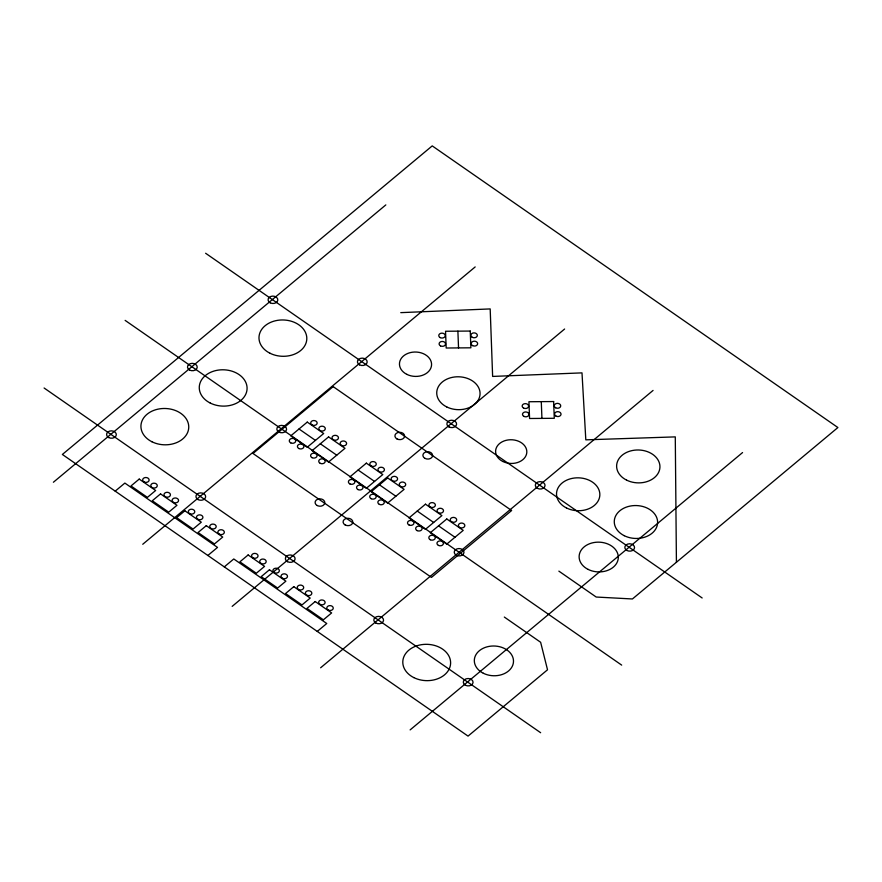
<?xml version="1.0" encoding="UTF-8"?>
<svg xmlns="http://www.w3.org/2000/svg" width="882" height="882" viewBox="0 0 882 882"><rect width="100%" height="100%" fill="white"/><g stroke="black" fill="none" stroke-linecap="round" stroke-linejoin="round"><path stroke-width="1.32" d="M53.394 482.245L385.831 204.9M115.2 491.142L124.869 483.082L217.523 547.413L207.854 555.473M142.741 544.271L475.178 266.926M224.293 566.883L233.785 558.967L326.748 623.508L317.266 631.424M232.175 606.364L564.612 329.019M320.629 667.773L653.066 390.428M410.13 729.899L742.567 452.565M400.77 312.647L490.183 308.921L492.63 376.427L581.999 372.877L585.813 439.842L675.281 436.888L676.417 562.264M205.616 253.255L702.16 597.974M558.868 571.128L596.199 597.037L632.427 598.966L837.9 427.538L432.224 145.894L62.368 454.462L468.044 736.106L547.524 669.791L540.633 642.272L504.317 617.058M299.009 428.983L315.436 440.383M320.32 443.778L336.748 455.189M358.125 470.018L374.552 481.429M379.436 484.813L395.864 496.224M417.23 511.053L433.657 522.464M438.541 525.859L454.969 537.259M125.134 320.387L621.678 665.116M44.1 388.003L540.644 732.722M541.283 401.641L541.934 418.399M457.89 331.158L458.541 347.916M139.213 479.091L130.977 485.971L147.404 497.371L155.651 490.491L139.213 479.091M160.535 493.887L152.288 500.767L168.716 512.166L176.962 505.298L160.535 493.887M333.153 386.625L252.991 453.491L431.474 577.401L511.626 510.524L333.153 386.625M184.867 510.788L176.62 517.657L193.059 529.068L201.294 522.188L184.867 510.788M307.256 422.103L290.762 435.862L307.19 447.262L323.683 433.514L307.256 422.103M206.289 525.65L198.042 532.53L214.469 543.94L222.716 537.061L206.289 525.65M328.567 436.899L312.074 450.658L328.501 462.058L344.994 448.31L328.567 436.899M248.129 554.965L239.893 561.845L256.32 573.256L264.567 566.376L248.129 554.965M366.361 463.149L349.878 476.897L366.306 488.308L382.788 474.549L366.361 463.149M269.451 569.761L261.204 576.641L277.632 588.051L285.878 581.172L269.451 569.761M387.683 477.945L371.19 491.693L387.617 503.104L404.11 489.345L387.683 477.945M293.783 586.662L285.548 593.542L301.975 604.942L310.21 598.062L293.783 586.662M425.477 504.184L408.983 517.932L425.411 529.343L441.904 515.584L425.477 504.184M315.205 601.535L306.958 608.404L323.385 619.814L331.632 612.935L315.205 601.535M446.788 518.98L430.295 532.728L446.733 544.139L463.215 530.38L446.788 518.98M470.238 331.059L445.542 331.257L446.182 348.015L470.889 347.806L470.238 331.059M553.631 401.542L528.935 401.74L529.575 418.498L554.282 418.288L553.631 401.542M624.247 535.694A21.675 16.449 1.9 0 0 657.597 523.081A21.675 16.449 1.9 0 0 626.022 507.238A21.675 16.449 1.9 0 0 624.247 535.694M502.784 461.462A15.611 11.852 1.9 0 0 526.808 452.378A15.611 11.852 1.9 0 0 504.052 440.967A15.611 11.852 1.9 0 0 502.784 461.462M626.584 480.117A21.675 16.449 1.9 0 0 659.923 467.515A21.675 16.449 1.9 0 0 628.348 451.672A21.675 16.449 1.9 0 0 626.584 480.117M566.476 507.955A21.675 16.449 1.9 0 0 599.826 495.353A21.675 16.449 1.9 0 0 568.251 479.51A21.675 16.449 1.9 0 0 566.476 507.955M446.7 406.911A21.675 16.449 1.9 0 0 480.04 394.309A21.675 16.449 1.9 0 0 448.464 378.466A21.675 16.449 1.9 0 0 446.7 406.911M406.845 374.365A16.063 12.194 1.9 0 0 431.563 365.027A16.063 12.194 1.9 0 0 408.157 353.274A16.063 12.194 1.9 0 0 406.845 374.365M555.98 416.095A3.23 2.448 1.9 0 0 561.029 414.364A3.23 2.448 1.9 0 0 556.443 411.872A3.23 2.448 1.9 0 0 555.98 416.095M555.66 407.793A3.23 2.448 1.9 0 0 560.709 406.062A3.23 2.448 1.9 0 0 556.123 403.57A3.23 2.448 1.9 0 0 555.66 407.793M523.908 416.381A3.23 2.448 1.9 0 0 528.935 414.595A3.23 2.448 1.9 0 0 524.316 412.159A3.23 2.448 1.9 0 0 523.908 416.381M523.588 408.079A3.23 2.448 1.9 0 0 528.616 406.293A3.23 2.448 1.9 0 0 523.996 403.846A3.23 2.448 1.9 0 0 523.588 408.079M440.195 337.597A3.23 2.448 1.9 0 0 445.223 335.81A3.23 2.448 1.9 0 0 440.603 333.363A3.23 2.448 1.9 0 0 440.195 337.597M440.526 345.898A3.23 2.448 1.9 0 0 445.542 344.112A3.23 2.448 1.9 0 0 440.923 341.665A3.23 2.448 1.9 0 0 440.526 345.898M472.267 337.31A3.23 2.448 1.9 0 0 477.316 335.579A3.23 2.448 1.9 0 0 472.73 333.087A3.23 2.448 1.9 0 0 472.267 337.31M472.587 345.612A3.23 2.448 1.9 0 0 477.636 343.881A3.23 2.448 1.9 0 0 473.05 341.389A3.23 2.448 1.9 0 0 472.587 345.612M588.129 569.408A19.591 14.873 1.9 0 0 618.282 558.008A19.591 14.873 1.9 0 0 589.727 543.687A19.591 14.873 1.9 0 0 588.129 569.408M483.325 673.253A19.591 14.873 1.9 0 0 513.478 661.853A19.591 14.873 1.9 0 0 484.924 647.531A19.591 14.873 1.9 0 0 483.325 673.253M413.779 677.585A23.913 18.158 1.9 0 0 450.592 663.672A23.913 18.158 1.9 0 0 415.742 646.186A23.913 18.158 1.9 0 0 413.779 677.585M408.994 524.955A3.23 2.448 1.9 0 0 413.956 523.081A3.23 2.448 1.9 0 0 409.248 520.722A3.23 2.448 1.9 0 0 408.994 524.955M417.142 530.611A3.23 2.448 1.9 0 0 422.103 528.726A3.23 2.448 1.9 0 0 417.395 526.378A3.23 2.448 1.9 0 0 417.142 530.611M438.453 545.407A3.23 2.448 1.9 0 0 443.414 543.533A3.23 2.448 1.9 0 0 438.707 541.173A3.23 2.448 1.9 0 0 438.453 545.407M430.306 539.751A3.23 2.448 1.9 0 0 435.267 537.877A3.23 2.448 1.9 0 0 430.57 535.517A3.23 2.448 1.9 0 0 430.306 539.751M430.383 507.073A3.23 2.448 1.9 0 0 435.377 505.232A3.23 2.448 1.9 0 0 430.714 502.839A3.23 2.448 1.9 0 0 430.383 507.073M438.53 512.729A3.23 2.448 1.9 0 0 443.514 510.887A3.23 2.448 1.9 0 0 438.85 508.495A3.23 2.448 1.9 0 0 438.53 512.729M459.842 527.524A3.23 2.448 1.9 0 0 464.836 525.683A3.23 2.448 1.9 0 0 460.161 523.291A3.23 2.448 1.9 0 0 459.842 527.524M451.694 521.868A3.23 2.448 1.9 0 0 456.689 520.038A3.23 2.448 1.9 0 0 452.025 517.635A3.23 2.448 1.9 0 0 451.694 521.868M392.589 480.833A3.23 2.448 1.9 0 0 397.584 478.992A3.23 2.448 1.9 0 0 392.909 476.6A3.23 2.448 1.9 0 0 392.589 480.833M400.737 486.489A3.23 2.448 1.9 0 0 405.72 484.648A3.23 2.448 1.9 0 0 401.056 482.256A3.23 2.448 1.9 0 0 400.737 486.489M379.414 471.694A3.23 2.448 1.9 0 0 384.409 469.852A3.23 2.448 1.9 0 0 379.745 467.46A3.23 2.448 1.9 0 0 379.414 471.694M371.278 466.038A3.23 2.448 1.9 0 0 376.272 464.197A3.23 2.448 1.9 0 0 371.598 461.804A3.23 2.448 1.9 0 0 371.278 466.038M371.201 498.716A3.23 2.448 1.9 0 0 376.162 496.842A3.23 2.448 1.9 0 0 371.454 494.482A3.23 2.448 1.9 0 0 371.201 498.716M379.337 504.372A3.23 2.448 1.9 0 0 384.298 502.486A3.23 2.448 1.9 0 0 379.602 500.138A3.23 2.448 1.9 0 0 379.337 504.372M358.026 489.576A3.23 2.448 1.9 0 0 362.987 487.691A3.23 2.448 1.9 0 0 358.29 485.343A3.23 2.448 1.9 0 0 358.026 489.576M349.889 483.92A3.23 2.448 1.9 0 0 354.851 482.046A3.23 2.448 1.9 0 0 350.143 479.687A3.23 2.448 1.9 0 0 349.889 483.92M290.773 442.885A3.23 2.448 1.9 0 0 295.735 441A3.23 2.448 1.9 0 0 291.027 438.652A3.23 2.448 1.9 0 0 290.773 442.885M298.91 448.541A3.23 2.448 1.9 0 0 303.882 446.656A3.23 2.448 1.9 0 0 299.174 444.296A3.23 2.448 1.9 0 0 298.91 448.541M320.232 463.337A3.23 2.448 1.9 0 0 325.193 461.451A3.23 2.448 1.9 0 0 320.486 459.092A3.23 2.448 1.9 0 0 320.232 463.337M312.085 457.681A3.23 2.448 1.9 0 0 317.046 455.796A3.23 2.448 1.9 0 0 312.349 453.447A3.23 2.448 1.9 0 0 312.085 457.681M312.162 424.992A3.23 2.448 1.9 0 0 317.156 423.162A3.23 2.448 1.9 0 0 312.482 420.769A3.23 2.448 1.9 0 0 312.162 424.992M320.309 430.648A3.23 2.448 1.9 0 0 325.293 428.817A3.23 2.448 1.9 0 0 320.629 426.414A3.23 2.448 1.9 0 0 320.309 430.648M341.621 445.443A3.23 2.448 1.9 0 0 346.604 443.613A3.23 2.448 1.9 0 0 341.94 441.209A3.23 2.448 1.9 0 0 341.621 445.443M333.473 439.798A3.23 2.448 1.9 0 0 338.468 437.957A3.23 2.448 1.9 0 0 333.804 435.565A3.23 2.448 1.9 0 0 333.473 439.798M345.193 524.977A4.862 3.693 1.9 0 0 352.8 522.32A4.862 3.693 1.9 0 0 345.843 518.605A4.862 3.693 1.9 0 0 345.193 524.977M424.992 458.397A4.862 3.693 1.9 0 0 432.599 455.74A4.862 3.693 1.9 0 0 425.653 452.025A4.862 3.693 1.9 0 0 424.992 458.397M397.01 438.96A4.862 3.693 1.9 0 0 404.606 436.314A4.862 3.693 1.9 0 0 397.661 432.599A4.862 3.693 1.9 0 0 397.01 438.96M317.2 505.54A4.862 3.693 1.9 0 0 324.808 502.883A4.862 3.693 1.9 0 0 317.851 499.168A4.862 3.693 1.9 0 0 317.2 505.54M456.358 555.252A4.862 3.693 1.9 0 0 463.954 552.595A4.862 3.693 1.9 0 0 457.008 548.88A4.862 3.693 1.9 0 0 456.358 555.252M626.937 550.478A4.862 3.693 1.9 0 0 634.533 547.821A4.862 3.693 1.9 0 0 627.587 544.106A4.862 3.693 1.9 0 0 626.937 550.478M465.431 685.215A4.862 3.693 1.9 0 0 473.039 682.558A4.862 3.693 1.9 0 0 466.093 678.842A4.862 3.693 1.9 0 0 465.431 685.215M375.93 623.078A4.862 3.693 1.9 0 0 383.538 620.421A4.862 3.693 1.9 0 0 376.592 616.705A4.862 3.693 1.9 0 0 375.93 623.078M537.436 488.341A4.862 3.693 1.9 0 0 545.032 485.684A4.862 3.693 1.9 0 0 538.086 481.969A4.862 3.693 1.9 0 0 537.436 488.341M448.982 426.932A4.862 3.693 1.9 0 0 456.578 424.275A4.862 3.693 1.9 0 0 449.633 420.56A4.862 3.693 1.9 0 0 448.982 426.932M287.477 561.669A4.862 3.693 1.9 0 0 295.084 559.012A4.862 3.693 1.9 0 0 288.127 555.296A4.862 3.693 1.9 0 0 287.477 561.669M198.053 499.576A4.862 3.693 1.9 0 0 205.649 496.93A4.862 3.693 1.9 0 0 198.704 493.203A4.862 3.693 1.9 0 0 198.053 499.576M278.955 432.081A4.862 3.693 1.9 0 0 286.551 429.435A4.862 3.693 1.9 0 0 279.605 425.708A4.862 3.693 1.9 0 0 278.955 432.081M359.547 364.839A4.862 3.693 1.9 0 0 367.155 362.193A4.862 3.693 1.9 0 0 360.198 358.467A4.862 3.693 1.9 0 0 359.547 364.839M270.201 302.813A4.862 3.693 1.9 0 0 277.808 300.156A4.862 3.693 1.9 0 0 270.851 296.44A4.862 3.693 1.9 0 0 270.201 302.813M189.608 370.054A4.862 3.693 1.9 0 0 197.204 367.397A4.862 3.693 1.9 0 0 190.258 363.682A4.862 3.693 1.9 0 0 189.608 370.054M108.695 437.549A4.862 3.693 1.9 0 0 116.303 434.892A4.862 3.693 1.9 0 0 109.357 431.177A4.862 3.693 1.9 0 0 108.695 437.549M269.969 353.23A23.913 18.158 1.9 0 0 306.782 339.327A23.913 18.158 1.9 0 0 271.932 321.831A23.913 18.158 1.9 0 0 269.969 353.23M210.258 403.052A23.913 18.158 1.9 0 0 247.059 389.149A23.913 18.158 1.9 0 0 212.209 371.653A23.913 18.158 1.9 0 0 210.258 403.052M151.913 441.75A23.913 18.158 1.9 0 0 188.726 427.847A23.913 18.158 1.9 0 0 153.876 410.351A23.913 18.158 1.9 0 0 151.913 441.75M320.111 604.424A3.23 2.448 1.9 0 0 325.105 602.582A3.23 2.448 1.9 0 0 320.442 600.19A3.23 2.448 1.9 0 0 320.111 604.424M328.258 610.079A3.23 2.448 1.9 0 0 333.253 608.238A3.23 2.448 1.9 0 0 328.578 605.846A3.23 2.448 1.9 0 0 328.258 610.079M306.837 595.207A3.23 2.448 1.9 0 0 311.831 593.366A3.23 2.448 1.9 0 0 307.168 590.973A3.23 2.448 1.9 0 0 306.837 595.207M298.7 589.551A3.23 2.448 1.9 0 0 303.695 587.721A3.23 2.448 1.9 0 0 299.02 585.317A3.23 2.448 1.9 0 0 298.7 589.551M274.357 572.661A3.23 2.448 1.9 0 0 279.351 570.819A3.23 2.448 1.9 0 0 274.688 568.427A3.23 2.448 1.9 0 0 274.357 572.661M282.505 578.305A3.23 2.448 1.9 0 0 287.488 576.475A3.23 2.448 1.9 0 0 282.824 574.072A3.23 2.448 1.9 0 0 282.505 578.305M261.182 563.51A3.23 2.448 1.9 0 0 266.177 561.68A3.23 2.448 1.9 0 0 261.513 559.276A3.23 2.448 1.9 0 0 261.182 563.51M253.046 557.865A3.23 2.448 1.9 0 0 258.04 556.024A3.23 2.448 1.9 0 0 253.366 553.631A3.23 2.448 1.9 0 0 253.046 557.865M211.195 528.55A3.23 2.448 1.9 0 0 216.189 526.708A3.23 2.448 1.9 0 0 211.526 524.316A3.23 2.448 1.9 0 0 211.195 528.55M219.342 534.194A3.23 2.448 1.9 0 0 224.337 532.364A3.23 2.448 1.9 0 0 219.662 529.961A3.23 2.448 1.9 0 0 219.342 534.194M197.921 519.333A3.23 2.448 1.9 0 0 202.915 517.491A3.23 2.448 1.9 0 0 198.241 515.099A3.23 2.448 1.9 0 0 197.921 519.333M189.784 513.677A3.23 2.448 1.9 0 0 194.768 511.836A3.23 2.448 1.9 0 0 190.104 509.443A3.23 2.448 1.9 0 0 189.784 513.677M165.441 496.775A3.23 2.448 1.9 0 0 170.435 494.945A3.23 2.448 1.9 0 0 165.761 492.542A3.23 2.448 1.9 0 0 165.441 496.775M173.589 502.431A3.23 2.448 1.9 0 0 178.572 500.601A3.23 2.448 1.9 0 0 173.908 498.198A3.23 2.448 1.9 0 0 173.589 502.431M152.266 487.636A3.23 2.448 1.9 0 0 157.261 485.795A3.23 2.448 1.9 0 0 152.597 483.402A3.23 2.448 1.9 0 0 152.266 487.636M144.13 481.98A3.23 2.448 1.9 0 0 149.124 480.15A3.23 2.448 1.9 0 0 144.45 477.746A3.23 2.448 1.9 0 0 144.13 481.98"/></g></svg>
